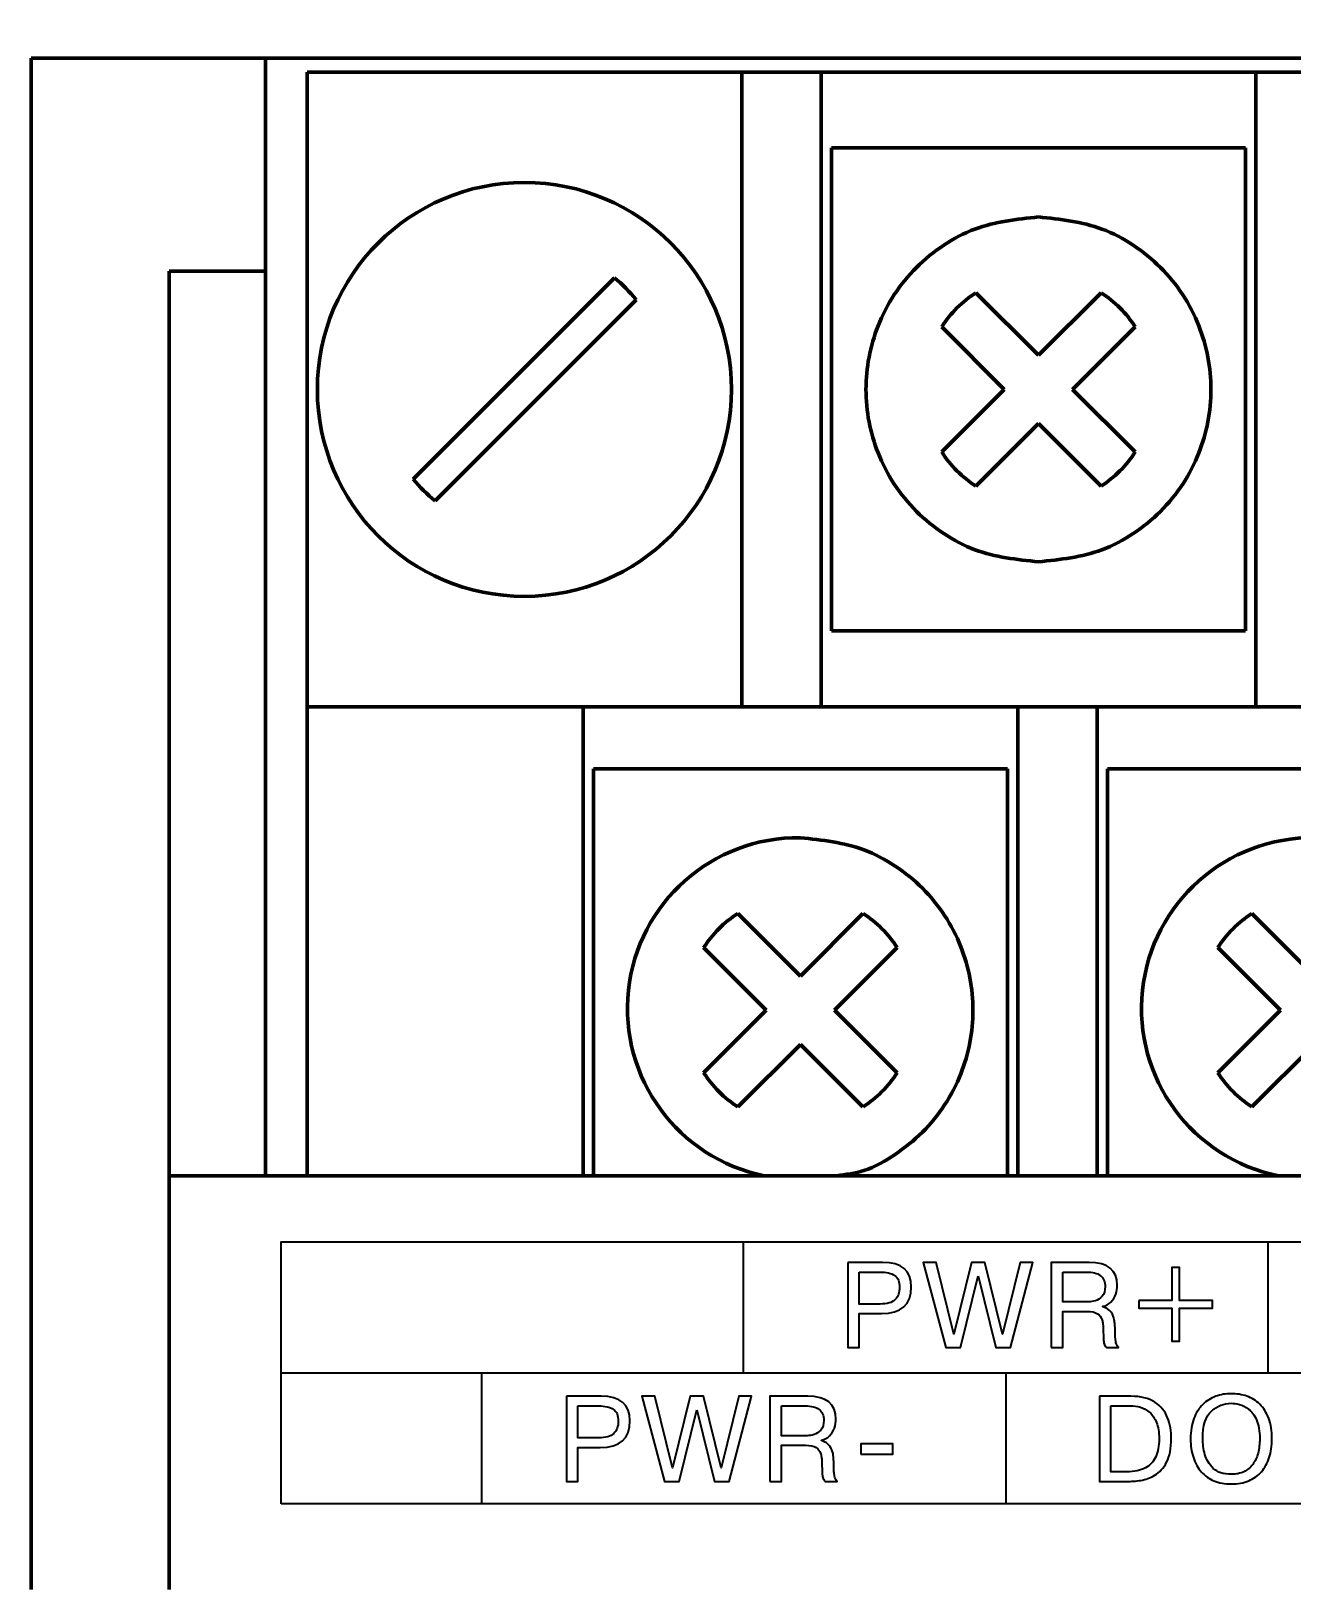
# Model space of a CAD drawing. Header units: millimetres. Extents: x 3520 to 8864, y 403 to 1747.
# Drawn here: x 5628.428 to 5630.619, y 875.92 to 878.615 of the extents above; entities that cross this region are included whole.
import ezdxf
from ezdxf import colors
from ezdxf.entities.mleader import LeaderData, LeaderLine
from ezdxf.math import Vec2, Vec3

# ---------------------------------------------------------------- set-up
doc = ezdxf.new("R2010")
doc.units = ezdxf.units.MM
doc.layers.add('main', color=5, linetype='Continuous', lineweight=50)
doc.layers.add('text', color=250, linetype='Continuous')
doc.layers.add('Ссылки', color=6, linetype='Continuous')
doc.styles.get("Standard").update_dxf_attribs({"font": 'arial.ttf'})

# ---------------------------------------------------------------- blocks, each defined once
blk = doc.blocks.new('_None')

msp = doc.modelspace()

# ---------------------------------------------------------------- linework, layer by layer
at = {"layer": 'main', "color": 0, "linetype": 'Continuous'}
for p, q in [((5628.4279, 878.5672, 1518.358), (5628.8359, 878.5672, 1518.358)), ((5628.4279, 878.5672, 1518.358), (5628.4279, 875.9033, 1518.358)), ((5628.8359, 878.5672, 1518.358), (5628.8359, 878.1971, 1518.358)), ((5635.5799, 878.5672, 1518.358), (5628.8359, 878.5672, 1518.358)), ((5629.6639, 878.5433, 1518.358), (5628.9079, 878.5433, 1518.358)), ((5628.9079, 877.4393, 1518.358), (5628.9079, 878.5433, 1518.358)), ((5629.8019, 878.5433, 1518.358), (5629.6639, 878.5433, 1518.358)), ((5629.6639, 878.5433, 1518.358), (5629.6639, 878.4232, 1518.358)), ((5629.8019, 878.4232, 1518.358), (5629.8019, 878.5433, 1518.358)), ((5630.5579, 878.5433, 1518.358), (5629.8019, 878.5433, 1518.358)), ((5630.6959, 878.5433, 1518.358), (5630.5579, 878.5433, 1518.358)), ((5630.5579, 878.5433, 1518.358), (5630.5579, 878.4232, 1518.358)), ((5629.6639, 878.4232, 1518.358), (5629.6639, 877.4393, 1518.358)), ((5629.8019, 877.4393, 1518.358), (5629.8019, 878.4232, 1518.358)), ((5630.5579, 878.4232, 1518.358), (5630.5579, 877.4393, 1518.358)), ((5630.5399, 878.4112, 1518.358), (5629.8199, 878.4112, 1518.358)), ((5629.8199, 878.4112, 1518.358), (5629.8199, 877.9912, 1518.358)), ((5630.5399, 877.9912, 1518.358), (5630.5399, 878.4112, 1518.358)), ((5628.6679, 878.1971, 1518.358), (5628.8359, 878.1971, 1518.358)), ((5628.6679, 878.1971, 1518.358), (5628.6679, 876.6232, 1518.358)), ((5628.8359, 878.1971, 1518.358), (5628.8359, 876.6232, 1518.358)), ((5629.4426, 878.1852, 1518.358), (5629.0927, 877.8353, 1518.358)), ((5630.071, 878.1595, 1518.358), (5630.1799, 878.0506, 1518.358)), ((5630.1799, 878.0506, 1518.358), (5630.2887, 878.1595, 1518.358)), ((5629.1307, 877.7973, 1518.358), (5629.4805, 878.1472, 1518.358)), ((5630.1205, 877.9912, 1518.358), (5630.0116, 878.1001, 1518.358)), ((5630.3481, 878.1001, 1518.358), (5630.2393, 877.9912, 1518.358)), ((5629.8199, 877.9912, 1518.358), (5629.8199, 877.5712, 1518.358)), ((5630.0116, 877.8824, 1518.358), (5630.1205, 877.9912, 1518.358)), ((5630.2393, 877.9912, 1518.358), (5630.3481, 877.8824, 1518.358)), ((5630.5399, 877.5712, 1518.358), (5630.5399, 877.9912, 1518.358)), ((5630.1799, 877.9319, 1518.358), (5630.071, 877.823, 1518.358)), ((5630.2887, 877.823, 1518.358), (5630.1799, 877.9319, 1518.358)), ((5629.8199, 877.5712, 1518.358), (5630.5399, 877.5712, 1518.358)), ((5629.3879, 877.4393, 1518.358), (5628.9079, 877.4393, 1518.358)), ((5628.9079, 877.4393, 1518.358), (5628.9079, 877.3193, 1518.358)), ((5629.3879, 877.3193, 1518.358), (5629.3879, 877.4393, 1518.358)), ((5630.1439, 877.4393, 1518.358), (5629.3879, 877.4393, 1518.358)), ((5630.1439, 877.4393, 1518.358), (5630.1439, 877.3193, 1518.358)), ((5630.2819, 877.4393, 1518.358), (5630.1439, 877.4393, 1518.358)), ((5630.2819, 877.3193, 1518.358), (5630.2819, 877.4393, 1518.358)), ((5630.2819, 877.4393, 1518.358), (5631.0379, 877.4393, 1518.358)), ((5628.9079, 876.6232, 1518.358), (5628.9079, 877.3193, 1518.358)), ((5629.3879, 876.6232, 1518.358), (5629.3879, 877.3193, 1518.358)), ((5630.1259, 877.3313, 1518.358), (5629.4059, 877.3313, 1518.358)), ((5629.4059, 877.3313, 1518.358), (5629.4059, 876.9113, 1518.358)), ((5630.1259, 876.9113, 1518.358), (5630.1259, 877.3313, 1518.358)), ((5630.1439, 877.3193, 1518.358), (5630.1439, 876.6232, 1518.358)), ((5630.2819, 876.6232, 1518.358), (5630.2819, 877.3193, 1518.358)), ((5631.0199, 877.3313, 1518.358), (5630.2999, 877.3313, 1518.358)), ((5630.2999, 877.3313, 1518.358), (5630.2999, 876.9113, 1518.358)), ((5629.657, 877.0795, 1518.358), (5629.7659, 876.9706, 1518.358)), ((5629.7659, 876.9706, 1518.358), (5629.8747, 877.0795, 1518.358)), ((5630.551, 877.0795, 1518.358), (5630.6599, 876.9706, 1518.358)), ((5629.7065, 876.9113, 1518.358), (5629.5976, 877.0201, 1518.358)), ((5629.9341, 877.0201, 1518.358), (5629.8253, 876.9113, 1518.358)), ((5630.6005, 876.9113, 1518.358), (5630.4916, 877.0201, 1518.358)), ((5629.4059, 876.9113, 1518.358), (5629.4059, 876.6232, 1518.358)), ((5629.5976, 876.8024, 1518.358), (5629.7065, 876.9113, 1518.358)), ((5629.8253, 876.9113, 1518.358), (5629.9341, 876.8024, 1518.358)), ((5630.1259, 876.6232, 1518.358), (5630.1259, 876.9113, 1518.358)), ((5630.2999, 876.9113, 1518.358), (5630.2999, 876.6232, 1518.358)), ((5630.4916, 876.8024, 1518.358), (5630.6005, 876.9113, 1518.358)), ((5629.7659, 876.8519, 1518.358), (5629.657, 876.743, 1518.358)), ((5629.8747, 876.743, 1518.358), (5629.7659, 876.8519, 1518.358)), ((5630.6599, 876.8519, 1518.358), (5630.551, 876.743, 1518.358)), ((5628.6679, 876.6232, 1518.358), (5635.7479, 876.6232, 1518.358)), ((5628.6679, 876.6232, 1518.358), (5628.6679, 875.9033, 1518.358))]:
    msp.add_line(p, q, dxfattribs=at)
msp.add_circle((5629.2859, 877.9912, 1518.358), 0.36, dxfattribs=at)
for centre, radius, start, end in [((5629.2866, 877.9912, 1518.358), 0.2488, 38.8078, 51.1922), ((5630.1799, 877.9912, 1518.358), 0.2004, 122.9031, 147.0969), ((5630.1799, 877.9912, 1518.358), 0.2004, 32.9031, 57.0969), ((5630.1799, 877.9912, 1518.358), 0.2004, 212.9031, 237.0969), ((5630.1799, 877.9912, 1518.358), 0.2004, 302.9031, 327.0969), ((5629.2866, 877.9912, 1518.358), 0.2488, 218.8078, 231.1922), ((5629.7621, 876.9143, 1518.358), 0.297, 89.2641, 258.5219), ((5630.6561, 876.9143, 1518.358), 0.297, 89.2641, 258.5219), ((5629.7659, 876.9113, 1518.358), 0.2004, 122.9031, 147.0969), ((5629.7659, 876.9113, 1518.358), 0.2004, 32.9031, 57.0969), ((5630.6599, 876.9113, 1518.358), 0.2004, 122.9031, 147.0969), ((5629.7659, 876.9113, 1518.358), 0.2004, 212.9031, 237.0969), ((5629.7659, 876.9113, 1518.358), 0.2004, 302.9031, 327.0969), ((5630.6599, 876.9113, 1518.358), 0.2004, 212.9031, 237.0969)]:
    msp.add_arc(centre, radius, start, end, dxfattribs=at)
for points, knots in [([(5630.1799, 877.6913, 1518.358), (5630.1422, 877.6953, 1518.358), (5630.0839, 877.7015, 1518.358), (5630.014, 877.7389, 1518.358), (5629.9663, 877.7776, 1518.358), (5629.9273, 877.8254, 1518.358), (5629.8911, 877.8953, 1518.358), (5629.8726, 877.9912, 1518.358), (5629.8911, 878.0872, 1518.358), (5629.9273, 878.1572, 1518.358), (5629.9663, 878.2049, 1518.358), (5630.014, 878.2437, 1518.358), (5630.0839, 878.281, 1518.358), (5630.1422, 878.2872, 1518.358), (5630.1799, 878.2913, 1518.358)], [0, 0, 0, 0, 0.119721, 0.184895, 0.25, 0.315173, 0.380278, 0.5, 0.619721, 0.684895, 0.75, 0.815173, 0.880279, 1, 1, 1, 1]), ([(5630.1799, 878.2913, 1518.358), (5630.2176, 878.2872, 1518.358), (5630.2759, 878.281, 1518.358), (5630.3458, 878.2436, 1518.358), (5630.3935, 878.2049, 1518.358), (5630.4325, 878.1571, 1518.358), (5630.4686, 878.0872, 1518.358), (5630.4872, 877.9912, 1518.358), (5630.4686, 877.8953, 1518.358), (5630.4325, 877.8253, 1518.358), (5630.3934, 877.7776, 1518.358), (5630.3458, 877.7388, 1518.358), (5630.2758, 877.7015, 1518.358), (5630.2176, 877.6953, 1518.358), (5630.1799, 877.6913, 1518.358)], [0, 0, 0, 0, 0.119721, 0.184895, 0.25, 0.315173, 0.380279, 0.5, 0.619722, 0.684895, 0.75, 0.815174, 0.880279, 1, 1, 1, 1]), ([(5629.7659, 877.2113, 1518.358), (5629.8036, 877.2072, 1518.358), (5629.8619, 877.201, 1518.358), (5629.9318, 877.1636, 1518.358), (5629.9795, 877.1249, 1518.358), (5630.0185, 877.0771, 1518.358), (5630.0546, 877.0072, 1518.358), (5630.0732, 876.9113, 1518.358), (5630.0546, 876.8152, 1518.358), (5630.0185, 876.7454, 1518.358), (5629.9795, 876.6975, 1518.358), (5629.9316, 876.6593, 1518.358), (5629.8814, 876.6302, 1518.358), (5629.8449, 876.6254, 1518.358), (5629.8288, 876.6232, 1518.358)], [0, 0, 0, 0, 0.128485, 0.1984293, 0.2683, 0.3382439, 0.4081143, 0.5365991, 0.665084, 0.7350283, 0.8048991, 0.8748431, 0.9447136, 1, 1, 1, 1])]:
    msp.add_open_spline(points, degree=3, knots=knots, dxfattribs=at)
at = {"layer": 'text', "color": 0}
for points, knots in [([(5628.8631, 876.0524, 1518.358), (5628.8631, 876.0524, 1518.358), (5635.4871, 876.0524, 1518.358), (5635.4871, 876.0524, 1518.358), (5635.4871, 876.0524, 1518.358), (5635.4871, 876.0524, 1518.358), (5635.4871, 876.5084, 1518.358), (5635.4871, 876.5084, 1518.358), (5635.4871, 876.5084, 1518.358), (5635.4871, 876.5084, 1518.358), (5628.8631, 876.5084, 1518.358), (5628.8631, 876.5084, 1518.358), (5628.8631, 876.5084, 1518.358), (5628.8631, 876.5084, 1518.358), (5628.8631, 876.0524, 1518.358), (5628.8631, 876.0524, 1518.358)], [0, 0, 0, 0, 0.25, 0.25, 0.25, 0.25, 0.5, 0.5, 0.5, 0.5, 0.75, 0.75, 0.75, 0.75, 1, 1, 1, 1]), ([(5629.8482, 876.4725, 1518.358), (5629.8482, 876.4725, 1518.358), (5629.9086, 876.4725, 1518.358), (5629.9086, 876.4725, 1518.358), (5629.9086, 876.4725, 1518.358), (5629.942, 876.4725, 1518.358), (5629.9587, 876.4583, 1518.358), (5629.9587, 876.43, 1518.358), (5629.9587, 876.43, 1518.358), (5629.9587, 876.3989, 1518.358), (5629.9414, 876.3835, 1518.358), (5629.9067, 876.3835, 1518.358), (5629.9067, 876.3835, 1518.358), (5629.9067, 876.3835, 1518.358), (5629.8681, 876.3835, 1518.358), (5629.8681, 876.3835, 1518.358), (5629.8681, 876.3835, 1518.358), (5629.8681, 876.3835, 1518.358), (5629.8681, 876.3243, 1518.358), (5629.8681, 876.3243, 1518.358), (5629.8681, 876.3243, 1518.358), (5629.8681, 876.3243, 1518.358), (5629.8482, 876.3243, 1518.358), (5629.8482, 876.3243, 1518.358), (5629.8482, 876.3243, 1518.358), (5629.8482, 876.3243, 1518.358), (5629.8482, 876.4725, 1518.358), (5629.8482, 876.4725, 1518.358)], [0, 0, 0, 0, 0.142857, 0.142857, 0.142857, 0.142857, 0.285714, 0.285714, 0.285714, 0.285714, 0.428571, 0.428571, 0.428571, 0.428571, 0.571429, 0.571429, 0.571429, 0.571429, 0.714286, 0.714286, 0.714286, 0.714286, 0.857143, 0.857143, 0.857143, 0.857143, 1, 1, 1, 1]), ([(5629.8681, 876.4558, 1518.358), (5629.8681, 876.4558, 1518.358), (5629.8681, 876.4001, 1518.358), (5629.8681, 876.4001, 1518.358), (5629.8681, 876.4001, 1518.358), (5629.8681, 876.4001, 1518.358), (5629.9045, 876.4001, 1518.358), (5629.9045, 876.4001, 1518.358), (5629.9045, 876.4001, 1518.358), (5629.9166, 876.4001, 1518.358), (5629.9252, 876.4026, 1518.358), (5629.9305, 876.4078, 1518.358), (5629.9305, 876.4078, 1518.358), (5629.9358, 876.4128, 1518.358), (5629.9384, 876.4201, 1518.358), (5629.9384, 876.4295, 1518.358), (5629.9384, 876.4295, 1518.358), (5629.9384, 876.439, 1518.358), (5629.9355, 876.4457, 1518.358), (5629.9298, 876.4497, 1518.358), (5629.9298, 876.4497, 1518.358), (5629.924, 876.4538, 1518.358), (5629.9156, 876.4558, 1518.358), (5629.9045, 876.4558, 1518.358), (5629.9045, 876.4558, 1518.358), (5629.9045, 876.4558, 1518.358), (5629.8681, 876.4558, 1518.358), (5629.8681, 876.4558, 1518.358)], [0, 0, 0, 0, 0.142857, 0.142857, 0.142857, 0.142857, 0.285714, 0.285714, 0.285714, 0.285714, 0.428571, 0.428571, 0.428571, 0.428571, 0.571429, 0.571429, 0.571429, 0.571429, 0.714286, 0.714286, 0.714286, 0.714286, 0.857143, 0.857143, 0.857143, 0.857143, 1, 1, 1, 1]), ([(5630.075, 876.4491, 1518.358), (5630.075, 876.4491, 1518.358), (5630.0443, 876.3243, 1518.358), (5630.0443, 876.3243, 1518.358), (5630.0443, 876.3243, 1518.358), (5630.0443, 876.3243, 1518.358), (5630.0189, 876.3243, 1518.358), (5630.0189, 876.3243, 1518.358), (5630.0189, 876.3243, 1518.358), (5630.0189, 876.3243, 1518.358), (5629.9795, 876.4725, 1518.358), (5629.9795, 876.4725, 1518.358), (5629.9795, 876.4725, 1518.358), (5629.9795, 876.4725, 1518.358), (5630.0019, 876.4725, 1518.358), (5630.0019, 876.4725, 1518.358), (5630.0019, 876.4725, 1518.358), (5630.0019, 876.4725, 1518.358), (5630.0329, 876.348, 1518.358), (5630.0329, 876.348, 1518.358), (5630.0329, 876.348, 1518.358), (5630.0329, 876.348, 1518.358), (5630.0635, 876.4725, 1518.358), (5630.0635, 876.4725, 1518.358), (5630.0635, 876.4725, 1518.358), (5630.0635, 876.4725, 1518.358), (5630.0864, 876.4725, 1518.358), (5630.0864, 876.4725, 1518.358), (5630.0864, 876.4725, 1518.358), (5630.0864, 876.4725, 1518.358), (5630.1171, 876.3479, 1518.358), (5630.1171, 876.3479, 1518.358), (5630.1171, 876.3479, 1518.358), (5630.1171, 876.3479, 1518.358), (5630.148, 876.4725, 1518.358), (5630.148, 876.4725, 1518.358), (5630.148, 876.4725, 1518.358), (5630.148, 876.4725, 1518.358), (5630.1702, 876.4725, 1518.358), (5630.1702, 876.4725, 1518.358), (5630.1702, 876.4725, 1518.358), (5630.1702, 876.4725, 1518.358), (5630.131, 876.3243, 1518.358), (5630.131, 876.3243, 1518.358), (5630.131, 876.3243, 1518.358), (5630.131, 876.3243, 1518.358), (5630.1057, 876.3243, 1518.358), (5630.1057, 876.3243, 1518.358), (5630.1057, 876.3243, 1518.358), (5630.1057, 876.3243, 1518.358), (5630.075, 876.4491, 1518.358), (5630.075, 876.4491, 1518.358)], [0, 0, 0, 0, 0.076923, 0.076923, 0.076923, 0.076923, 0.153846, 0.153846, 0.153846, 0.153846, 0.230769, 0.230769, 0.230769, 0.230769, 0.307692, 0.307692, 0.307692, 0.307692, 0.384615, 0.384615, 0.384615, 0.384615, 0.461538, 0.461538, 0.461538, 0.461538, 0.538462, 0.538462, 0.538462, 0.538462, 0.615385, 0.615385, 0.615385, 0.615385, 0.692308, 0.692308, 0.692308, 0.692308, 0.769231, 0.769231, 0.769231, 0.769231, 0.846154, 0.846154, 0.846154, 0.846154, 0.923077, 0.923077, 0.923077, 0.923077, 1, 1, 1, 1]), ([(5630.2022, 876.3243, 1518.358), (5630.2022, 876.3243, 1518.358), (5630.2022, 876.4725, 1518.358), (5630.2022, 876.4725, 1518.358), (5630.2022, 876.4725, 1518.358), (5630.2022, 876.4725, 1518.358), (5630.2678, 876.4725, 1518.358), (5630.2678, 876.4725, 1518.358), (5630.2678, 876.4725, 1518.358), (5630.3006, 876.4725, 1518.358), (5630.3169, 876.4593, 1518.358), (5630.3169, 876.4327, 1518.358), (5630.3169, 876.4327, 1518.358), (5630.3169, 876.4277, 1518.358), (5630.316, 876.4224, 1518.358), (5630.3142, 876.4171, 1518.358), (5630.3142, 876.4171, 1518.358), (5630.3123, 876.4118, 1518.358), (5630.3095, 876.4073, 1518.358), (5630.3056, 876.4035, 1518.358), (5630.3056, 876.4035, 1518.358), (5630.3018, 876.3996, 1518.358), (5630.2971, 876.3972, 1518.358), (5630.2916, 876.3962, 1518.358), (5630.2916, 876.3962, 1518.358), (5630.2916, 876.3962, 1518.358), (5630.2916, 876.3955, 1518.358), (5630.2916, 876.3955, 1518.358), (5630.2916, 876.3955, 1518.358), (5630.2983, 876.393, 1518.358), (5630.3032, 876.3898, 1518.358), (5630.3063, 876.3857, 1518.358), (5630.3063, 876.3857, 1518.358), (5630.3093, 876.3815, 1518.358), (5630.3112, 876.3772, 1518.358), (5630.3118, 876.3727, 1518.358), (5630.3118, 876.3727, 1518.358), (5630.3121, 876.3704, 1518.358), (5630.3124, 876.3676, 1518.358), (5630.3127, 876.3643, 1518.358), (5630.3127, 876.3643, 1518.358), (5630.313, 876.361, 1518.358), (5630.3131, 876.3573, 1518.358), (5630.3131, 876.3532, 1518.358), (5630.3131, 876.3532, 1518.358), (5630.3131, 876.3485, 1518.358), (5630.3132, 876.3447, 1518.358), (5630.3135, 876.3419, 1518.358), (5630.3135, 876.3419, 1518.358), (5630.3137, 876.3391, 1518.358), (5630.314, 876.3362, 1518.358), (5630.3145, 876.3334, 1518.358), (5630.3145, 876.3334, 1518.358), (5630.315, 876.3305, 1518.358), (5630.3165, 876.3275, 1518.358), (5630.3189, 876.3243, 1518.358), (5630.3189, 876.3243, 1518.358), (5630.3189, 876.3243, 1518.358), (5630.2979, 876.3243, 1518.358), (5630.2979, 876.3243, 1518.358), (5630.2979, 876.3243, 1518.358), (5630.2962, 876.3265, 1518.358), (5630.2949, 876.3287, 1518.358), (5630.2942, 876.3309, 1518.358), (5630.2942, 876.3309, 1518.358), (5630.2939, 876.3321, 1518.358), (5630.2936, 876.3334, 1518.358), (5630.2933, 876.3347, 1518.358), (5630.2933, 876.3347, 1518.358), (5630.2931, 876.336, 1518.358), (5630.293, 876.3374, 1518.358), (5630.293, 876.3388, 1518.358), (5630.293, 876.3388, 1518.358), (5630.293, 876.3388, 1518.358), (5630.2923, 876.3588, 1518.358), (5630.2923, 876.3588, 1518.358), (5630.2923, 876.3588, 1518.358), (5630.2923, 876.3616, 1518.358), (5630.2921, 876.3643, 1518.358), (5630.2917, 876.3668, 1518.358), (5630.2917, 876.3668, 1518.358), (5630.2913, 876.3693, 1518.358), (5630.2908, 876.3716, 1518.358), (5630.2902, 876.3736, 1518.358), (5630.2902, 876.3736, 1518.358), (5630.2891, 876.3775, 1518.358), (5630.2865, 876.3807, 1518.358), (5630.2825, 876.3833, 1518.358), (5630.2825, 876.3833, 1518.358), (5630.2785, 876.386, 1518.358), (5630.2724, 876.3873, 1518.358), (5630.2644, 876.3873, 1518.358), (5630.2644, 876.3873, 1518.358), (5630.2644, 876.3873, 1518.358), (5630.2221, 876.3873, 1518.358), (5630.2221, 876.3873, 1518.358), (5630.2221, 876.3873, 1518.358), (5630.2221, 876.3873, 1518.358), (5630.2221, 876.3243, 1518.358), (5630.2221, 876.3243, 1518.358), (5630.2221, 876.3243, 1518.358), (5630.2221, 876.3243, 1518.358), (5630.2022, 876.3243, 1518.358), (5630.2022, 876.3243, 1518.358)], [0, 0, 0, 0, 0.038462, 0.038462, 0.038462, 0.038462, 0.076923, 0.076923, 0.076923, 0.076923, 0.115385, 0.115385, 0.115385, 0.115385, 0.153846, 0.153846, 0.153846, 0.153846, 0.192308, 0.192308, 0.192308, 0.192308, 0.230769, 0.230769, 0.230769, 0.230769, 0.269231, 0.269231, 0.269231, 0.269231, 0.307692, 0.307692, 0.307692, 0.307692, 0.346154, 0.346154, 0.346154, 0.346154, 0.384615, 0.384615, 0.384615, 0.384615, 0.423077, 0.423077, 0.423077, 0.423077, 0.461538, 0.461538, 0.461538, 0.461538, 0.5, 0.5, 0.5, 0.5, 0.538462, 0.538462, 0.538462, 0.538462, 0.576923, 0.576923, 0.576923, 0.576923, 0.615385, 0.615385, 0.615385, 0.615385, 0.653846, 0.653846, 0.653846, 0.653846, 0.692308, 0.692308, 0.692308, 0.692308, 0.730769, 0.730769, 0.730769, 0.730769, 0.769231, 0.769231, 0.769231, 0.769231, 0.807692, 0.807692, 0.807692, 0.807692, 0.846154, 0.846154, 0.846154, 0.846154, 0.884615, 0.884615, 0.884615, 0.884615, 0.923077, 0.923077, 0.923077, 0.923077, 0.961538, 0.961538, 0.961538, 0.961538, 1, 1, 1, 1]), ([(5630.2221, 876.4558, 1518.358), (5630.2221, 876.4558, 1518.358), (5630.2221, 876.4039, 1518.358), (5630.2221, 876.4039, 1518.358), (5630.2221, 876.4039, 1518.358), (5630.2221, 876.4039, 1518.358), (5630.2666, 876.4039, 1518.358), (5630.2666, 876.4039, 1518.358), (5630.2666, 876.4039, 1518.358), (5630.2705, 876.4039, 1518.358), (5630.2746, 876.4045, 1518.358), (5630.2789, 876.4058, 1518.358), (5630.2789, 876.4058, 1518.358), (5630.2833, 876.4071, 1518.358), (5630.2871, 876.4097, 1518.358), (5630.2906, 876.4137, 1518.358), (5630.2906, 876.4137, 1518.358), (5630.2941, 876.4176, 1518.358), (5630.2959, 876.4233, 1518.358), (5630.2959, 876.4306, 1518.358), (5630.2959, 876.4306, 1518.358), (5630.2959, 876.4393, 1518.358), (5630.2931, 876.4457, 1518.358), (5630.2876, 876.4497, 1518.358), (5630.2876, 876.4497, 1518.358), (5630.2822, 876.4538, 1518.358), (5630.2742, 876.4558, 1518.358), (5630.2636, 876.4558, 1518.358), (5630.2636, 876.4558, 1518.358), (5630.2636, 876.4558, 1518.358), (5630.2221, 876.4558, 1518.358), (5630.2221, 876.4558, 1518.358)], [0, 0, 0, 0, 0.125, 0.125, 0.125, 0.125, 0.25, 0.25, 0.25, 0.25, 0.375, 0.375, 0.375, 0.375, 0.5, 0.5, 0.5, 0.5, 0.625, 0.625, 0.625, 0.625, 0.75, 0.75, 0.75, 0.75, 0.875, 0.875, 0.875, 0.875, 1, 1, 1, 1]), ([(5630.3545, 876.4061, 1518.358), (5630.3545, 876.4061, 1518.358), (5630.4119, 876.4061, 1518.358), (5630.4119, 876.4061, 1518.358), (5630.4119, 876.4061, 1518.358), (5630.4119, 876.4061, 1518.358), (5630.4119, 876.4634, 1518.358), (5630.4119, 876.4634, 1518.358), (5630.4119, 876.4634, 1518.358), (5630.4119, 876.4634, 1518.358), (5630.425, 876.4634, 1518.358), (5630.425, 876.4634, 1518.358), (5630.425, 876.4634, 1518.358), (5630.425, 876.4634, 1518.358), (5630.425, 876.4061, 1518.358), (5630.425, 876.4061, 1518.358), (5630.425, 876.4061, 1518.358), (5630.425, 876.4061, 1518.358), (5630.4824, 876.4061, 1518.358), (5630.4824, 876.4061, 1518.358), (5630.4824, 876.4061, 1518.358), (5630.4824, 876.4061, 1518.358), (5630.4824, 876.393, 1518.358), (5630.4824, 876.393, 1518.358), (5630.4824, 876.393, 1518.358), (5630.4824, 876.393, 1518.358), (5630.425, 876.393, 1518.358), (5630.425, 876.393, 1518.358), (5630.425, 876.393, 1518.358), (5630.425, 876.393, 1518.358), (5630.425, 876.3356, 1518.358), (5630.425, 876.3356, 1518.358), (5630.425, 876.3356, 1518.358), (5630.425, 876.3356, 1518.358), (5630.4119, 876.3356, 1518.358), (5630.4119, 876.3356, 1518.358), (5630.4119, 876.3356, 1518.358), (5630.4119, 876.3356, 1518.358), (5630.4119, 876.393, 1518.358), (5630.4119, 876.393, 1518.358), (5630.4119, 876.393, 1518.358), (5630.4119, 876.393, 1518.358), (5630.3545, 876.393, 1518.358), (5630.3545, 876.393, 1518.358), (5630.3545, 876.393, 1518.358), (5630.3545, 876.393, 1518.358), (5630.3545, 876.4061, 1518.358), (5630.3545, 876.4061, 1518.358)], [0, 0, 0, 0, 0.083333, 0.083333, 0.083333, 0.083333, 0.166667, 0.166667, 0.166667, 0.166667, 0.25, 0.25, 0.25, 0.25, 0.333333, 0.333333, 0.333333, 0.333333, 0.416667, 0.416667, 0.416667, 0.416667, 0.5, 0.5, 0.5, 0.5, 0.583333, 0.583333, 0.583333, 0.583333, 0.666667, 0.666667, 0.666667, 0.666667, 0.75, 0.75, 0.75, 0.75, 0.833333, 0.833333, 0.833333, 0.833333, 0.916667, 0.916667, 0.916667, 0.916667, 1, 1, 1, 1]), ([(5629.359, 876.2397, 1518.358), (5629.359, 876.2397, 1518.358), (5629.4193, 876.2397, 1518.358), (5629.4193, 876.2397, 1518.358), (5629.4193, 876.2397, 1518.358), (5629.4527, 876.2397, 1518.358), (5629.4695, 876.2255, 1518.358), (5629.4695, 876.1972, 1518.358), (5629.4695, 876.1972, 1518.358), (5629.4695, 876.1661, 1518.358), (5629.4521, 876.1507, 1518.358), (5629.4175, 876.1507, 1518.358), (5629.4175, 876.1507, 1518.358), (5629.4175, 876.1507, 1518.358), (5629.3789, 876.1507, 1518.358), (5629.3789, 876.1507, 1518.358), (5629.3789, 876.1507, 1518.358), (5629.3789, 876.1507, 1518.358), (5629.3789, 876.0915, 1518.358), (5629.3789, 876.0915, 1518.358), (5629.3789, 876.0915, 1518.358), (5629.3789, 876.0915, 1518.358), (5629.359, 876.0915, 1518.358), (5629.359, 876.0915, 1518.358), (5629.359, 876.0915, 1518.358), (5629.359, 876.0915, 1518.358), (5629.359, 876.2397, 1518.358), (5629.359, 876.2397, 1518.358)], [0, 0, 0, 0, 0.142857, 0.142857, 0.142857, 0.142857, 0.285714, 0.285714, 0.285714, 0.285714, 0.428571, 0.428571, 0.428571, 0.428571, 0.571429, 0.571429, 0.571429, 0.571429, 0.714286, 0.714286, 0.714286, 0.714286, 0.857143, 0.857143, 0.857143, 0.857143, 1, 1, 1, 1]), ([(5629.5858, 876.2163, 1518.358), (5629.5858, 876.2163, 1518.358), (5629.5551, 876.0915, 1518.358), (5629.5551, 876.0915, 1518.358), (5629.5551, 876.0915, 1518.358), (5629.5551, 876.0915, 1518.358), (5629.5297, 876.0915, 1518.358), (5629.5297, 876.0915, 1518.358), (5629.5297, 876.0915, 1518.358), (5629.5297, 876.0915, 1518.358), (5629.4903, 876.2397, 1518.358), (5629.4903, 876.2397, 1518.358), (5629.4903, 876.2397, 1518.358), (5629.4903, 876.2397, 1518.358), (5629.5127, 876.2397, 1518.358), (5629.5127, 876.2397, 1518.358), (5629.5127, 876.2397, 1518.358), (5629.5127, 876.2397, 1518.358), (5629.5436, 876.1152, 1518.358), (5629.5436, 876.1152, 1518.358), (5629.5436, 876.1152, 1518.358), (5629.5436, 876.1152, 1518.358), (5629.5743, 876.2397, 1518.358), (5629.5743, 876.2397, 1518.358), (5629.5743, 876.2397, 1518.358), (5629.5743, 876.2397, 1518.358), (5629.5972, 876.2397, 1518.358), (5629.5972, 876.2397, 1518.358), (5629.5972, 876.2397, 1518.358), (5629.5972, 876.2397, 1518.358), (5629.6279, 876.1151, 1518.358), (5629.6279, 876.1151, 1518.358), (5629.6279, 876.1151, 1518.358), (5629.6279, 876.1151, 1518.358), (5629.6588, 876.2397, 1518.358), (5629.6588, 876.2397, 1518.358), (5629.6588, 876.2397, 1518.358), (5629.6588, 876.2397, 1518.358), (5629.681, 876.2397, 1518.358), (5629.681, 876.2397, 1518.358), (5629.681, 876.2397, 1518.358), (5629.681, 876.2397, 1518.358), (5629.6418, 876.0915, 1518.358), (5629.6418, 876.0915, 1518.358), (5629.6418, 876.0915, 1518.358), (5629.6418, 876.0915, 1518.358), (5629.6165, 876.0915, 1518.358), (5629.6165, 876.0915, 1518.358), (5629.6165, 876.0915, 1518.358), (5629.6165, 876.0915, 1518.358), (5629.5858, 876.2163, 1518.358), (5629.5858, 876.2163, 1518.358)], [0, 0, 0, 0, 0.076923, 0.076923, 0.076923, 0.076923, 0.153846, 0.153846, 0.153846, 0.153846, 0.230769, 0.230769, 0.230769, 0.230769, 0.307692, 0.307692, 0.307692, 0.307692, 0.384615, 0.384615, 0.384615, 0.384615, 0.461538, 0.461538, 0.461538, 0.461538, 0.538462, 0.538462, 0.538462, 0.538462, 0.615385, 0.615385, 0.615385, 0.615385, 0.692308, 0.692308, 0.692308, 0.692308, 0.769231, 0.769231, 0.769231, 0.769231, 0.846154, 0.846154, 0.846154, 0.846154, 0.923077, 0.923077, 0.923077, 0.923077, 1, 1, 1, 1]), ([(5629.713, 876.0915, 1518.358), (5629.713, 876.0915, 1518.358), (5629.713, 876.2397, 1518.358), (5629.713, 876.2397, 1518.358), (5629.713, 876.2397, 1518.358), (5629.713, 876.2397, 1518.358), (5629.7786, 876.2397, 1518.358), (5629.7786, 876.2397, 1518.358), (5629.7786, 876.2397, 1518.358), (5629.8113, 876.2397, 1518.358), (5629.8277, 876.2265, 1518.358), (5629.8277, 876.1999, 1518.358), (5629.8277, 876.1999, 1518.358), (5629.8277, 876.1949, 1518.358), (5629.8268, 876.1896, 1518.358), (5629.8249, 876.1843, 1518.358), (5629.8249, 876.1843, 1518.358), (5629.8231, 876.179, 1518.358), (5629.8202, 876.1745, 1518.358), (5629.8164, 876.1707, 1518.358), (5629.8164, 876.1707, 1518.358), (5629.8126, 876.1668, 1518.358), (5629.8079, 876.1644, 1518.358), (5629.8024, 876.1634, 1518.358), (5629.8024, 876.1634, 1518.358), (5629.8024, 876.1634, 1518.358), (5629.8024, 876.1627, 1518.358), (5629.8024, 876.1627, 1518.358), (5629.8024, 876.1627, 1518.358), (5629.8091, 876.1602, 1518.358), (5629.814, 876.157, 1518.358), (5629.817, 876.1529, 1518.358), (5629.817, 876.1529, 1518.358), (5629.8201, 876.1487, 1518.358), (5629.8219, 876.1444, 1518.358), (5629.8226, 876.1399, 1518.358), (5629.8226, 876.1399, 1518.358), (5629.8229, 876.1376, 1518.358), (5629.8232, 876.1348, 1518.358), (5629.8235, 876.1315, 1518.358), (5629.8235, 876.1315, 1518.358), (5629.8238, 876.1282, 1518.358), (5629.8239, 876.1245, 1518.358), (5629.8239, 876.1204, 1518.358), (5629.8239, 876.1204, 1518.358), (5629.8239, 876.1157, 1518.358), (5629.824, 876.1119, 1518.358), (5629.8242, 876.1091, 1518.358), (5629.8242, 876.1091, 1518.358), (5629.8244, 876.1063, 1518.358), (5629.8248, 876.1034, 1518.358), (5629.8253, 876.1006, 1518.358), (5629.8253, 876.1006, 1518.358), (5629.8258, 876.0977, 1518.358), (5629.8272, 876.0947, 1518.358), (5629.8297, 876.0915, 1518.358), (5629.8297, 876.0915, 1518.358), (5629.8297, 876.0915, 1518.358), (5629.8087, 876.0915, 1518.358), (5629.8087, 876.0915, 1518.358), (5629.8087, 876.0915, 1518.358), (5629.8069, 876.0937, 1518.358), (5629.8057, 876.0959, 1518.358), (5629.805, 876.0981, 1518.358), (5629.805, 876.0981, 1518.358), (5629.8046, 876.0993, 1518.358), (5629.8044, 876.1006, 1518.358), (5629.8041, 876.1019, 1518.358), (5629.8041, 876.1019, 1518.358), (5629.8039, 876.1032, 1518.358), (5629.8038, 876.1046, 1518.358), (5629.8038, 876.106, 1518.358), (5629.8038, 876.106, 1518.358), (5629.8038, 876.106, 1518.358), (5629.803, 876.126, 1518.358), (5629.803, 876.126, 1518.358), (5629.803, 876.126, 1518.358), (5629.803, 876.1288, 1518.358), (5629.8028, 876.1315, 1518.358), (5629.8025, 876.134, 1518.358), (5629.8025, 876.134, 1518.358), (5629.8021, 876.1365, 1518.358), (5629.8016, 876.1388, 1518.358), (5629.8009, 876.1408, 1518.358), (5629.8009, 876.1408, 1518.358), (5629.7998, 876.1447, 1518.358), (5629.7973, 876.1479, 1518.358), (5629.7932, 876.1505, 1518.358), (5629.7932, 876.1505, 1518.358), (5629.7892, 876.1532, 1518.358), (5629.7832, 876.1545, 1518.358), (5629.7752, 876.1545, 1518.358), (5629.7752, 876.1545, 1518.358), (5629.7752, 876.1545, 1518.358), (5629.7329, 876.1545, 1518.358), (5629.7329, 876.1545, 1518.358), (5629.7329, 876.1545, 1518.358), (5629.7329, 876.1545, 1518.358), (5629.7329, 876.0915, 1518.358), (5629.7329, 876.0915, 1518.358), (5629.7329, 876.0915, 1518.358), (5629.7329, 876.0915, 1518.358), (5629.713, 876.0915, 1518.358), (5629.713, 876.0915, 1518.358)], [0, 0, 0, 0, 0.038462, 0.038462, 0.038462, 0.038462, 0.076923, 0.076923, 0.076923, 0.076923, 0.115385, 0.115385, 0.115385, 0.115385, 0.153846, 0.153846, 0.153846, 0.153846, 0.192308, 0.192308, 0.192308, 0.192308, 0.230769, 0.230769, 0.230769, 0.230769, 0.269231, 0.269231, 0.269231, 0.269231, 0.307692, 0.307692, 0.307692, 0.307692, 0.346154, 0.346154, 0.346154, 0.346154, 0.384615, 0.384615, 0.384615, 0.384615, 0.423077, 0.423077, 0.423077, 0.423077, 0.461538, 0.461538, 0.461538, 0.461538, 0.5, 0.5, 0.5, 0.5, 0.538462, 0.538462, 0.538462, 0.538462, 0.576923, 0.576923, 0.576923, 0.576923, 0.615385, 0.615385, 0.615385, 0.615385, 0.653846, 0.653846, 0.653846, 0.653846, 0.692308, 0.692308, 0.692308, 0.692308, 0.730769, 0.730769, 0.730769, 0.730769, 0.769231, 0.769231, 0.769231, 0.769231, 0.807692, 0.807692, 0.807692, 0.807692, 0.846154, 0.846154, 0.846154, 0.846154, 0.884615, 0.884615, 0.884615, 0.884615, 0.923077, 0.923077, 0.923077, 0.923077, 0.961538, 0.961538, 0.961538, 0.961538, 1, 1, 1, 1]), ([(5630.2859, 876.2397, 1518.358), (5630.2859, 876.2397, 1518.358), (5630.3403, 876.2397, 1518.358), (5630.3403, 876.2397, 1518.358), (5630.3403, 876.2397, 1518.358), (5630.3577, 876.2397, 1518.358), (5630.3718, 876.2363, 1518.358), (5630.3823, 876.2294, 1518.358), (5630.3823, 876.2294, 1518.358), (5630.3928, 876.2224, 1518.358), (5630.4002, 876.2134, 1518.358), (5630.4045, 876.2023, 1518.358), (5630.4045, 876.2023, 1518.358), (5630.4087, 876.1912, 1518.358), (5630.4108, 876.1791, 1518.358), (5630.4108, 876.166, 1518.358), (5630.4108, 876.166, 1518.358), (5630.4108, 876.149, 1518.358), (5630.4081, 876.1354, 1518.358), (5630.4027, 876.125, 1518.358), (5630.4027, 876.125, 1518.358), (5630.3972, 876.1146, 1518.358), (5630.3904, 876.107, 1518.358), (5630.3822, 876.1023, 1518.358), (5630.3822, 876.1023, 1518.358), (5630.3781, 876.0999, 1518.358), (5630.3741, 876.098, 1518.358), (5630.3701, 876.0966, 1518.358), (5630.3701, 876.0966, 1518.358), (5630.3661, 876.0951, 1518.358), (5630.362, 876.094, 1518.358), (5630.3579, 876.0934, 1518.358), (5630.3579, 876.0934, 1518.358), (5630.3498, 876.0922, 1518.358), (5630.3415, 876.0915, 1518.358), (5630.3329, 876.0915, 1518.358), (5630.3329, 876.0915, 1518.358), (5630.3329, 876.0915, 1518.358), (5630.2859, 876.0915, 1518.358), (5630.2859, 876.0915, 1518.358), (5630.2859, 876.0915, 1518.358), (5630.2859, 876.0915, 1518.358), (5630.2859, 876.2397, 1518.358), (5630.2859, 876.2397, 1518.358)], [0, 0, 0, 0, 0.090909, 0.090909, 0.090909, 0.090909, 0.181818, 0.181818, 0.181818, 0.181818, 0.272727, 0.272727, 0.272727, 0.272727, 0.363636, 0.363636, 0.363636, 0.363636, 0.454545, 0.454545, 0.454545, 0.454545, 0.545455, 0.545455, 0.545455, 0.545455, 0.636364, 0.636364, 0.636364, 0.636364, 0.727273, 0.727273, 0.727273, 0.727273, 0.818182, 0.818182, 0.818182, 0.818182, 0.909091, 0.909091, 0.909091, 0.909091, 1, 1, 1, 1]), ([(5630.5151, 876.0871, 1518.358), (5630.5039, 876.0871, 1518.358), (5630.4939, 876.0889, 1518.358), (5630.4851, 876.0925, 1518.358), (5630.4851, 876.0925, 1518.358), (5630.4764, 876.0961, 1518.358), (5630.469, 876.1014, 1518.358), (5630.463, 876.1082, 1518.358), (5630.463, 876.1082, 1518.358), (5630.457, 876.115, 1518.358), (5630.4524, 876.1233, 1518.358), (5630.4492, 876.1331, 1518.358), (5630.4492, 876.1331, 1518.358), (5630.446, 876.1429, 1518.358), (5630.4444, 876.1537, 1518.358), (5630.4444, 876.1657, 1518.358), (5630.4444, 876.1657, 1518.358), (5630.4444, 876.1791, 1518.358), (5630.4463, 876.1909, 1518.358), (5630.4501, 876.2009, 1518.358), (5630.4501, 876.2009, 1518.358), (5630.4538, 876.211, 1518.358), (5630.459, 876.2191, 1518.358), (5630.4655, 876.2255, 1518.358), (5630.4655, 876.2255, 1518.358), (5630.4721, 876.2318, 1518.358), (5630.4796, 876.2365, 1518.358), (5630.4881, 876.2396, 1518.358), (5630.4881, 876.2396, 1518.358), (5630.4966, 876.2427, 1518.358), (5630.5056, 876.2442, 1518.358), (5630.5151, 876.2442, 1518.358), (5630.5151, 876.2442, 1518.358), (5630.5247, 876.2442, 1518.358), (5630.5338, 876.2427, 1518.358), (5630.5423, 876.2397, 1518.358), (5630.5423, 876.2397, 1518.358), (5630.5509, 876.2367, 1518.358), (5630.5584, 876.2321, 1518.358), (5630.5649, 876.2257, 1518.358), (5630.5649, 876.2257, 1518.358), (5630.5714, 876.2194, 1518.358), (5630.5765, 876.2112, 1518.358), (5630.5803, 876.2011, 1518.358), (5630.5803, 876.2011, 1518.358), (5630.584, 876.1911, 1518.358), (5630.5858, 876.1792, 1518.358), (5630.5858, 876.1657, 1518.358), (5630.5858, 876.1657, 1518.358), (5630.5858, 876.1533, 1518.358), (5630.5843, 876.1424, 1518.358), (5630.5812, 876.1329, 1518.358), (5630.5812, 876.1329, 1518.358), (5630.5782, 876.1234, 1518.358), (5630.5736, 876.1152, 1518.358), (5630.5676, 876.1084, 1518.358), (5630.5676, 876.1084, 1518.358), (5630.5616, 876.1017, 1518.358), (5630.5543, 876.0964, 1518.358), (5630.5455, 876.0927, 1518.358), (5630.5455, 876.0927, 1518.358), (5630.5367, 876.089, 1518.358), (5630.5266, 876.0871, 1518.358), (5630.5151, 876.0871, 1518.358)], [0, 0, 0, 0, 0.0625, 0.0625, 0.0625, 0.0625, 0.125, 0.125, 0.125, 0.125, 0.1875, 0.1875, 0.1875, 0.1875, 0.25, 0.25, 0.25, 0.25, 0.3125, 0.3125, 0.3125, 0.3125, 0.375, 0.375, 0.375, 0.375, 0.4375, 0.4375, 0.4375, 0.4375, 0.5, 0.5, 0.5, 0.5, 0.5625, 0.5625, 0.5625, 0.5625, 0.625, 0.625, 0.625, 0.625, 0.6875, 0.6875, 0.6875, 0.6875, 0.75, 0.75, 0.75, 0.75, 0.8125, 0.8125, 0.8125, 0.8125, 0.875, 0.875, 0.875, 0.875, 0.9375, 0.9375, 0.9375, 0.9375, 1, 1, 1, 1]), ([(5629.3789, 876.223, 1518.358), (5629.3789, 876.223, 1518.358), (5629.3789, 876.1673, 1518.358), (5629.3789, 876.1673, 1518.358), (5629.3789, 876.1673, 1518.358), (5629.3789, 876.1673, 1518.358), (5629.4153, 876.1673, 1518.358), (5629.4153, 876.1673, 1518.358), (5629.4153, 876.1673, 1518.358), (5629.4274, 876.1673, 1518.358), (5629.436, 876.1698, 1518.358), (5629.4413, 876.175, 1518.358), (5629.4413, 876.175, 1518.358), (5629.4466, 876.18, 1518.358), (5629.4492, 876.1873, 1518.358), (5629.4492, 876.1967, 1518.358), (5629.4492, 876.1967, 1518.358), (5629.4492, 876.2062, 1518.358), (5629.4463, 876.2129, 1518.358), (5629.4406, 876.2169, 1518.358), (5629.4406, 876.2169, 1518.358), (5629.4348, 876.221, 1518.358), (5629.4264, 876.223, 1518.358), (5629.4153, 876.223, 1518.358), (5629.4153, 876.223, 1518.358), (5629.4153, 876.223, 1518.358), (5629.3789, 876.223, 1518.358), (5629.3789, 876.223, 1518.358)], [0, 0, 0, 0, 0.142857, 0.142857, 0.142857, 0.142857, 0.285714, 0.285714, 0.285714, 0.285714, 0.428571, 0.428571, 0.428571, 0.428571, 0.571429, 0.571429, 0.571429, 0.571429, 0.714286, 0.714286, 0.714286, 0.714286, 0.857143, 0.857143, 0.857143, 0.857143, 1, 1, 1, 1]), ([(5629.7329, 876.223, 1518.358), (5629.7329, 876.223, 1518.358), (5629.7329, 876.1711, 1518.358), (5629.7329, 876.1711, 1518.358), (5629.7329, 876.1711, 1518.358), (5629.7329, 876.1711, 1518.358), (5629.7774, 876.1711, 1518.358), (5629.7774, 876.1711, 1518.358), (5629.7774, 876.1711, 1518.358), (5629.7813, 876.1711, 1518.358), (5629.7854, 876.1717, 1518.358), (5629.7897, 876.173, 1518.358), (5629.7897, 876.173, 1518.358), (5629.794, 876.1743, 1518.358), (5629.7979, 876.1769, 1518.358), (5629.8014, 876.1809, 1518.358), (5629.8014, 876.1809, 1518.358), (5629.8049, 876.1848, 1518.358), (5629.8066, 876.1905, 1518.358), (5629.8066, 876.1978, 1518.358), (5629.8066, 876.1978, 1518.358), (5629.8066, 876.2065, 1518.358), (5629.8039, 876.2129, 1518.358), (5629.7984, 876.2169, 1518.358), (5629.7984, 876.2169, 1518.358), (5629.7929, 876.221, 1518.358), (5629.7849, 876.223, 1518.358), (5629.7744, 876.223, 1518.358), (5629.7744, 876.223, 1518.358), (5629.7744, 876.223, 1518.358), (5629.7329, 876.223, 1518.358), (5629.7329, 876.223, 1518.358)], [0, 0, 0, 0, 0.125, 0.125, 0.125, 0.125, 0.25, 0.25, 0.25, 0.25, 0.375, 0.375, 0.375, 0.375, 0.5, 0.5, 0.5, 0.5, 0.625, 0.625, 0.625, 0.625, 0.75, 0.75, 0.75, 0.75, 0.875, 0.875, 0.875, 0.875, 1, 1, 1, 1]), ([(5630.3058, 876.223, 1518.358), (5630.3058, 876.223, 1518.358), (5630.3058, 876.1083, 1518.358), (5630.3058, 876.1083, 1518.358), (5630.3058, 876.1083, 1518.358), (5630.3058, 876.1083, 1518.358), (5630.3335, 876.1083, 1518.358), (5630.3335, 876.1083, 1518.358), (5630.3335, 876.1083, 1518.358), (5630.3467, 876.1083, 1518.358), (5630.3575, 876.1105, 1518.358), (5630.3658, 876.115, 1518.358), (5630.3658, 876.115, 1518.358), (5630.3741, 876.1194, 1518.358), (5630.3802, 876.1259, 1518.358), (5630.384, 876.1344, 1518.358), (5630.384, 876.1344, 1518.358), (5630.3877, 876.1429, 1518.358), (5630.3896, 876.1533, 1518.358), (5630.3896, 876.1657, 1518.358), (5630.3896, 876.1657, 1518.358), (5630.3896, 876.177, 1518.358), (5630.3881, 876.1865, 1518.358), (5630.3851, 876.1941, 1518.358), (5630.3851, 876.1941, 1518.358), (5630.3821, 876.2016, 1518.358), (5630.3782, 876.2075, 1518.358), (5630.3733, 876.2117, 1518.358), (5630.3733, 876.2117, 1518.358), (5630.3685, 876.2159, 1518.358), (5630.3631, 876.2189, 1518.358), (5630.3573, 876.2205, 1518.358), (5630.3573, 876.2205, 1518.358), (5630.3514, 876.2222, 1518.358), (5630.3454, 876.223, 1518.358), (5630.3392, 876.223, 1518.358), (5630.3392, 876.223, 1518.358), (5630.3392, 876.223, 1518.358), (5630.3058, 876.223, 1518.358), (5630.3058, 876.223, 1518.358)], [0, 0, 0, 0, 0.1, 0.1, 0.1, 0.1, 0.2, 0.2, 0.2, 0.2, 0.3, 0.3, 0.3, 0.3, 0.4, 0.4, 0.4, 0.4, 0.5, 0.5, 0.5, 0.5, 0.6, 0.6, 0.6, 0.6, 0.7, 0.7, 0.7, 0.7, 0.8, 0.8, 0.8, 0.8, 0.9, 0.9, 0.9, 0.9, 1, 1, 1, 1]), ([(5630.5151, 876.1039, 1518.358), (5630.5234, 876.1039, 1518.358), (5630.5307, 876.1054, 1518.358), (5630.537, 876.1084, 1518.358), (5630.537, 876.1084, 1518.358), (5630.5433, 876.1114, 1518.358), (5630.5485, 876.1156, 1518.358), (5630.5525, 876.1211, 1518.358), (5630.5525, 876.1211, 1518.358), (5630.5566, 876.1265, 1518.358), (5630.5597, 876.133, 1518.358), (5630.5617, 876.1406, 1518.358), (5630.5617, 876.1406, 1518.358), (5630.5637, 876.1483, 1518.358), (5630.5647, 876.1566, 1518.358), (5630.5647, 876.1657, 1518.358), (5630.5647, 876.1657, 1518.358), (5630.5647, 876.1791, 1518.358), (5630.5629, 876.1901, 1518.358), (5630.5591, 876.1986, 1518.358), (5630.5591, 876.1986, 1518.358), (5630.5553, 876.2071, 1518.358), (5630.5508, 876.2134, 1518.358), (5630.5453, 876.2175, 1518.358), (5630.5453, 876.2175, 1518.358), (5630.5399, 876.2216, 1518.358), (5630.5346, 876.2243, 1518.358), (5630.5294, 876.2256, 1518.358), (5630.5294, 876.2256, 1518.358), (5630.5242, 876.2268, 1518.358), (5630.5195, 876.2274, 1518.358), (5630.5151, 876.2274, 1518.358), (5630.5151, 876.2274, 1518.358), (5630.5021, 876.2274, 1518.358), (5630.4906, 876.2229, 1518.358), (5630.4806, 876.2139, 1518.358), (5630.4806, 876.2139, 1518.358), (5630.4706, 876.2048, 1518.358), (5630.4656, 876.1887, 1518.358), (5630.4656, 876.1657, 1518.358), (5630.4656, 876.1657, 1518.358), (5630.4656, 876.1568, 1518.358), (5630.4668, 876.1478, 1518.358), (5630.4693, 876.1386, 1518.358), (5630.4693, 876.1386, 1518.358), (5630.4717, 876.1293, 1518.358), (5630.4765, 876.1212, 1518.358), (5630.4839, 876.1143, 1518.358), (5630.4839, 876.1143, 1518.358), (5630.4912, 876.1073, 1518.358), (5630.5016, 876.1039, 1518.358), (5630.5151, 876.1039, 1518.358)], [0, 0, 0, 0, 0.076923, 0.076923, 0.076923, 0.076923, 0.153846, 0.153846, 0.153846, 0.153846, 0.230769, 0.230769, 0.230769, 0.230769, 0.307692, 0.307692, 0.307692, 0.307692, 0.384615, 0.384615, 0.384615, 0.384615, 0.461538, 0.461538, 0.461538, 0.461538, 0.538462, 0.538462, 0.538462, 0.538462, 0.615385, 0.615385, 0.615385, 0.615385, 0.692308, 0.692308, 0.692308, 0.692308, 0.769231, 0.769231, 0.769231, 0.769231, 0.846154, 0.846154, 0.846154, 0.846154, 0.923077, 0.923077, 0.923077, 0.923077, 1, 1, 1, 1]), ([(5629.8707, 876.1392, 1518.358), (5629.8707, 876.1392, 1518.358), (5629.8707, 876.1572, 1518.358), (5629.8707, 876.1572, 1518.358), (5629.8707, 876.1572, 1518.358), (5629.8707, 876.1572, 1518.358), (5629.9267, 876.1572, 1518.358), (5629.9267, 876.1572, 1518.358), (5629.9267, 876.1572, 1518.358), (5629.9267, 876.1572, 1518.358), (5629.9267, 876.1392, 1518.358), (5629.9267, 876.1392, 1518.358), (5629.9267, 876.1392, 1518.358), (5629.9267, 876.1392, 1518.358), (5629.8707, 876.1392, 1518.358), (5629.8707, 876.1392, 1518.358)], [0, 0, 0, 0, 0.25, 0.25, 0.25, 0.25, 0.5, 0.5, 0.5, 0.5, 0.75, 0.75, 0.75, 0.75, 1, 1, 1, 1])]:
    msp.add_open_spline(points, degree=3, knots=knots, dxfattribs=at)
for points in [[(5629.6671, 876.2804, 1518.358), (5629.6671, 876.2804, 1518.358), (5629.6671, 876.5084, 1518.358), (5629.6671, 876.5084, 1518.358)], [(5630.5791, 876.2804, 1518.358), (5630.5791, 876.2804, 1518.358), (5630.5791, 876.5084, 1518.358), (5630.5791, 876.5084, 1518.358)], [(5628.8631, 876.2804, 1518.358), (5628.8631, 876.2804, 1518.358), (5635.4871, 876.2804, 1518.358), (5635.4871, 876.2804, 1518.358)], [(5629.2111, 876.2804, 1518.358), (5629.2111, 876.2804, 1518.358), (5629.2111, 876.0524, 1518.358), (5629.2111, 876.0524, 1518.358)], [(5630.1231, 876.2804, 1518.358), (5630.1231, 876.2804, 1518.358), (5630.1231, 876.0524, 1518.358), (5630.1231, 876.0524, 1518.358)]]:
    msp.add_open_spline(points, degree=3, dxfattribs=at)

# ---------------------------------------------------------------- leaders
at = {"layer": 'Ссылки'}
ml = msp.add_multileader_mtext('Standard', dxfattribs=at)
ml.set_content('2', color=256)
ml.set_leader_properties()
ml.set_arrow_properties(name='NONE')
ml.build(insert=Vec2(0, 0))
ml.multileader.update_dxf_attribs({"text_right_attachment_type": 6, "dogleg_length": 0, "arrow_head_size": 1.2, "scale": 0.5})
ctx = ml.context
ctx.base_point, ctx.scale, ctx.char_height, ctx.arrow_head_size, ctx.landing_gap_size, ctx.plane_origin = Vec3(5627.6795, 880.0511, 1518.358), 0.5, 1.2, 1.2, 1.2, Vec3(5673.7808, 877.7766, 1518.358)
ctx.right_attachment, ctx.text_align_type = 6, 2
notes = []
notes.append((ctx, [(0, (1, 1, 0), (5630.8743, 879.2111, 1518.358), (-1, 0), 0, [(0, [(5631.3772, 878.5436, 1518.358)], 0, [])])]))
ctx.mtext.insert, ctx.mtext.alignment, ctx.mtext.flow_direction = Vec3(5629.6743, 880.6511, 1518.358), 3, 5
for ctx, leaders in notes:
    for number, flags, end, landing, length, lines in leaders:
        leader = LeaderData()
        leader.index, (leader.has_last_leader_line, leader.has_dogleg_vector, leader.attachment_direction) = number, flags
        leader.last_leader_point, leader.dogleg_vector, leader.dogleg_length = Vec3(end), Vec3(landing), length
        for number, points, colour, breaks in lines:
            line = LeaderLine()
            line.index, line.vertices, line.color, line.breaks = number, Vec3.list(points), colors.encode_raw_color(colour), breaks
            leader.lines.append(line)
        ctx.leaders.append(leader)

doc.saveas('drawing.dxf')
